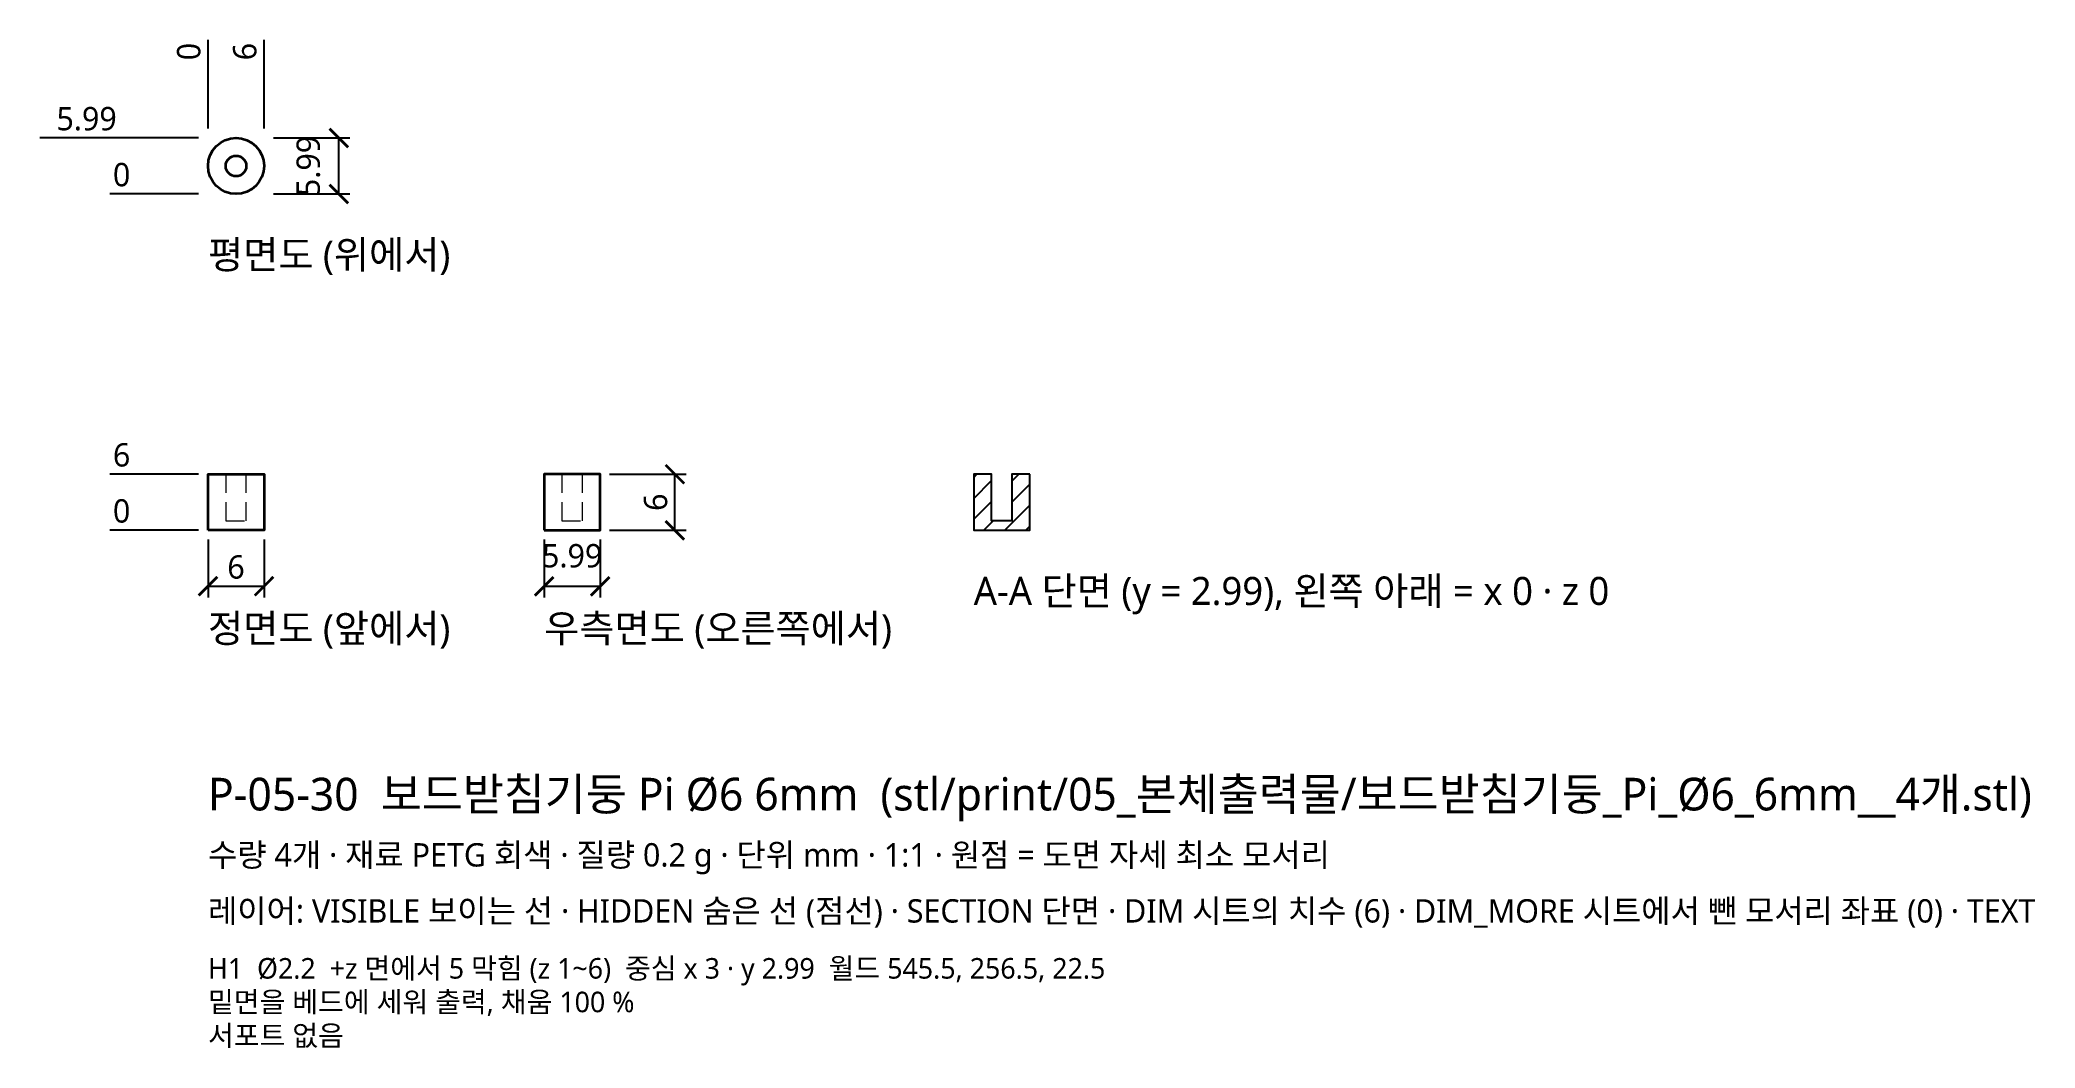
# Model space of a CAD drawing. Header units: millimetres. Extents: x -18 to 196, y -55 to 52.
import ezdxf

# ---------------------------------------------------------------- set-up
doc = ezdxf.new("R2010")
doc.units = ezdxf.units.MM
doc.linetypes.add('HIDDEN', pattern=[3, 2, -1])
for name, color, linetype, lineweight in [('DIM', 4, 'CONTINUOUS', 13), ('HIDDEN', 8, 'HIDDEN', 18), ('SECTION', 5, 'CONTINUOUS', 25), ('TEXT', 7, 'CONTINUOUS', 18), ('VISIBLE', 7, 'CONTINUOUS', 35)]:
    doc.layers.add(name, color=color, linetype=linetype, lineweight=lineweight)
doc.styles.add('KR', font='malgun.ttf')
doc.dimstyles.new('TOCCATA', dxfattribs={"dimtxt": 2.5, "dimasz": 2, "dimexe": 1.2, "dimexo": 1, "dimgap": 0.8, "dimtad": 1, "dimdsep": 46, "dimtxsty": 'KR', "dimblk": 'ARCHTICK', "dimcen": 2.5, "dimazin": 3, "dimtfac": 0.5, "dimtmove": 2, "dimatfit": 3})

# ---------------------------------------------------------------- blocks, each defined once
blk = doc.blocks.new('_ARCHTICK')
at = {"color": 0, "linetype": 'BYBLOCK', "const_width": 0.15}
blk.add_lwpolyline([(-0.5, -0.5), (0.5, 0.5)], dxfattribs=at)

msp = doc.modelspace()

# ---------------------------------------------------------------- hatches: boundary and pattern name
at = {"layer": 'SECTION'}
h = msp.add_hatch(dxfattribs=at)
h.set_pattern_fill('ANSI31', scale=0.5)
h.paths.add_polyline_path([(87.989, 6), (86.089, 6), (86.089, 1), (83.89, 1), (83.89, 6), (81.99, 6), (81.99, 0), (87.989, 0)])

# ---------------------------------------------------------------- linework, layer by layer
at = {"layer": 'HIDDEN'}
for points in [[(1.9, 6), (1.9, 1), (4.1, 1), (4.1, 6)], [(37.895, 6), (37.895, 1), (40.095, 1), (40.095, 6)]]:
    msp.add_lwpolyline(points, dxfattribs=at)
at = {"layer": 'SECTION'}
msp.add_lwpolyline([(87.989, 6), (86.089, 6), (86.089, 1), (83.89, 1), (83.89, 6), (81.99, 6), (81.99, 0), (87.989, 0)], close=True, dxfattribs=at)
at = {"layer": 'VISIBLE'}
for points in [[(0, 0), (0, 6), (6, 6), (6, 0), (0, 0)], [(36, 0), (41.99, 0), (41.99, 6), (36, 6), (36, 0)]]:
    msp.add_lwpolyline(points, dxfattribs=at)
for radius in [3, 1.1]:
    msp.add_circle((3, 38.995), radius, dxfattribs=at)

# ---------------------------------------------------------------- texts
at = {"layer": 'TEXT', "style": 'KR'}
for s, height, p in [('평면도 (위에서)', 3, (0, 28)), ('A-A 단면 (y = 2.99), 왼쪽 아래 = x 0 · z 0', 3, (81.99, -8)), ('정면도 (앞에서)', 3, (0, -12)), ('우측면도 (오른쪽에서)', 3, (36, -12)), ('P-05-30  보드받침기둥 Pi Ø6 6mm  (stl/print/05_본체출력물/보드받침기둥_Pi_Ø6_6mm__4개.stl)', 3.5, (0, -30)), ('수량 4개 · 재료 PETG 회색 · 질량 0.2 g · 단위 mm · 1:1 · 원점 = 도면 자세 최소 모서리', 2.5, (0, -36)), ('레이어: VISIBLE 보이는 선 · HIDDEN 숨은 선 (점선) · SECTION 단면 · DIM 시트의 치수 (6) · DIM_MORE 시트에서 뺀 모서리 좌표 (0) · TEXT', 2.5, (0, -42)), ('H1  Ø2.2  +z 면에서 5 막힘 (z 1~6)  중심 x 3 · y 2.99  월드 545.5, 256.5, 22.5', 2.2, (0, -48)), ('밑면을 베드에 세워 출력, 채움 100 %', 2.2, (0, -51.6)), ('서포트 없음', 2.2, (0, -55.2))]:
    msp.add_text(s, height=height, dxfattribs=at).set_placement(p)

# ---------------------------------------------------------------- dimensions: what is measured, and where the dimension line sits
at = {"layer": 'DIM'}
for feature_location, offset, dtype, origin in [((0, 41.989849091), (0, 8), 1, (0, 36)), ((6, 41.99), (0, 8), 1, (0, 36)), ((0, 41.99), (-8, 0), 0, (0, 36)), ((0, 36), (-8, 0), 0, (0, 36)), ((0, 6), (-8, 0), 0, (0, 0)), ((0, 0), (-8, 0), 0, (0, 0))]:
    msp.add_ordinate_dim(feature_location=feature_location, offset=offset, dtype=dtype, origin=origin, dimstyle='TOCCATA', dxfattribs=at).render()
for base, p1, p2 in [((14, 36), (6, 36), (6, 41.99)), ((49.99, 0), (41.99, 0), (41.99, 6))]:
    msp.add_linear_dim(base=base, p1=p1, p2=p2, angle=90, dimstyle='TOCCATA', dxfattribs=at).render()
for base, p1, p2 in [((0, -6), (0, 0), (6, 0)), ((36, -6), (36, 0), (41.99, 0))]:
    msp.add_linear_dim(base=base, p1=p1, p2=p2, dimstyle='TOCCATA', dxfattribs=at).render()

doc.saveas('drawing.dxf')
